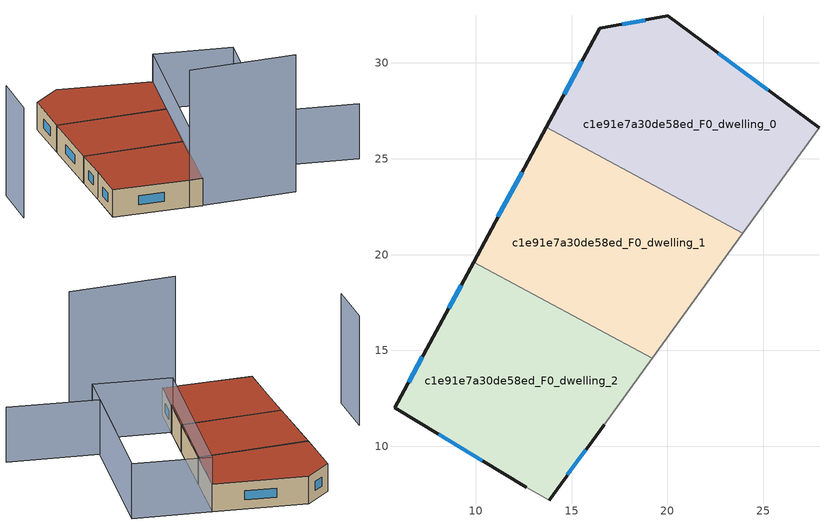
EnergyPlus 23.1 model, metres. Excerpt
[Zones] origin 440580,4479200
c1e91e7a30de58ed_F0_dwelling_0
 floor ground (EU_floor_Construction): 27.91,26.61 23.93,21.13 13.68,26.65 16.46,31.8 20.02,32.45 z0
 wall outside (EU_wall_Construction): 27.91,26.61 20.02,32.45 16.46,31.8 13.68,26.65 z0:3
 wall adiabatic (EU_wall_Construction): 23.93,21.13 27.91,26.61 z0:3
 wall to c1e91e7a30de58ed_F0_dwelling_1 (EU_wall_Construction): 13.68,26.65 23.93,21.13 z0:3
 window (EU_Window_Construction): 15.53,30.08 14.61,28.37 / 18.83,32.24 17.65,32.02 / 25.27,28.56 22.66,30.5 z1:2
 roof outside (EU_roof_Construction): 23.93,21.13 27.91,26.61 20.02,32.45 16.46,31.8 13.68,26.65 z3
c1e91e7a30de58ed_F0_dwelling_1
 floor ground (EU_floor_Construction): 23.93,21.13 19.21,14.6 9.89,19.61 13.68,26.65 z0
 wall outside (EU_wall_Construction): 13.68,26.65 9.89,19.61 z0:3
 wall adiabatic (EU_wall_Construction): 19.21,14.6 23.93,21.13 z0:3
 wall to c1e91e7a30de58ed_F0_dwelling_2 (EU_wall_Construction): 9.89,19.61 19.21,14.6 z0:3
 window (EU_Window_Construction): 12.42,24.3 11.16,21.97 z1:2
 roof outside (EU_roof_Construction): 19.21,14.6 23.93,21.13 13.68,26.65 9.89,19.61 z3
c1e91e7a30de58ed_F0_dwelling_2
 floor ground (EU_floor_Construction): 19.21,14.6 16.69,11.12 13.83,7.19 12.63,7.86 5.76,12.01 7.95,16 9.89,19.61 z0
 wall outside (EU_wall_Construction): 9.89,19.61 7.95,16 5.76,12.01 12.63,7.86 / 13.83,7.19 16.69,11.12 z0:3
 wall adiabatic (EU_wall_Construction): 16.69,11.12 19.21,14.6 / 12.63,7.86 13.83,7.19 z0:3
 window (EU_Window_Construction): 8.06,10.62 10.33,9.25 / 7.22,14.66 6.49,13.34 / 9.24,18.41 8.6,17.21 / 14.79,8.51 15.73,9.81 z1:2
 roof outside (EU_roof_Construction): 16.69,11.12 19.21,14.6 9.89,19.61 7.95,16 5.76,12.01 12.63,7.86 13.83,7.19 z3
shading: 12.63,7.86 22.5,2.53 z0:15; 32.72,3.25 25.03,8.94 / 25.03,8.94 34.5,21.74 / 27.91,26.61 34.51,21.74 / 34.51,21.74 22.82,5.9 / 22.82,5.9 16.22,10.77 / 16.22,10.77 27.91,26.61 z0:6; 2.48,23.4 -0.29,18.54 z0:12
[Building]
EU S2 Campaign: North Axis=0; Terrain=City; Solar Distribution=FullExterior
[Site:Location]
Madrid: Latitude=40.5; Longitude=-3.5; Time Zone=1; Elevation=609
[SizingPeriod:WeatherFileDays]
AnnualSizingPeriod: Begin Month=1; Begin Day of Month=1; End Month=12; End Day of Month=31; Day of Week for Start Day=Monday; Use Weather File Daylight Saving Period=No; Use Weather File Rain and Snow Indicators=No
[MATERIAL]
EU_InternalMass_Material: Roughness=MediumRough; Thickness=0.1; Conductivity=1; Density=1800; Specific Heat=900; Thermal Absorptance=0.9; Solar Absorptance=0.7; Visible Absorptance=0.7
[MATERIAL:NOMASS] Roughness=MediumRough; Thermal Absorptance=0.9; Solar Absorptance=0.7; Visible Absorptance=0.7
Name | Thermal Resistance
EU_wall_NoMass | 0.459673
EU_roof_NoMass | 0.495815
EU_floor_NoMass | 0.788942
[WINDOWMATERIAL:SIMPLEGLAZINGSYSTEM]
EU_Window_SimpleGlazing: UFactor=4.26103; Solar Heat Gain Coefficient=0.85; Visible Transmittance=0.85
[CONSTRUCTION]
EU_wall_Construction: EU_wall_NoMass
EU_roof_Construction: EU_roof_NoMass
EU_floor_Construction: EU_floor_NoMass
EU_Window_Construction: EU_Window_SimpleGlazing
EU_InternalMass_Construction: EU_InternalMass_Material
[ZONE] Type=1; Multiplier=1; Ceiling Height=autocalculate; Floor Area=autocalculate; Part of Total Floor Area=Yes
Name | Volume
c1e91e7a30de58ed_F0_dwelling_0 | 266.324
c1e91e7a30de58ed_F0_dwelling_1 | 266.326
c1e91e7a30de58ed_F0_dwelling_2 | 266.333
[INTERNALMASS] Construction=EU_InternalMass_Construction
Name | Zone or ZoneList | Surface Area
c1e91e7a30de58ed_F0_dwelling_0_EU_InternalMass | c1e91e7a30de58ed_F0_dwelling_0 | 88.775
c1e91e7a30de58ed_F0_dwelling_1_EU_InternalMass | c1e91e7a30de58ed_F0_dwelling_1 | 88.7754
c1e91e7a30de58ed_F0_dwelling_2_EU_InternalMass | c1e91e7a30de58ed_F0_dwelling_2 | 88.7778
[OTHEREQUIPMENT] Fuel Type=Electricity; Design Level Calculation Method=Watts/Area; Power per Zone Floor Area=1; Fraction Latent=0; Fraction Radiant=0; Fraction Lost=0; Carbon Dioxide Generation Rate=0; EndUse Subcategory=EU_Step8_InternalGains
Name | Zone or ZoneList or Space or SpaceList | Schedule
EU_Step8_InternalGain_c1e91e7a30de58ed_F0_dwelling_0_f000 | c1e91e7a30de58ed_F0_dwelling_0 | EU_Step8_GainSchedule_c1e91e7a30de58ed_F0_dwelling_0_f000
EU_Step8_InternalGain_c1e91e7a30de58ed_F0_dwelling_1_f000 | c1e91e7a30de58ed_F0_dwelling_1 | EU_Step8_GainSchedule_c1e91e7a30de58ed_F0_dwelling_1_f000
EU_Step8_InternalGain_c1e91e7a30de58ed_F0_dwelling_2_f000 | c1e91e7a30de58ed_F0_dwelling_2 | EU_Step8_GainSchedule_c1e91e7a30de58ed_F0_dwelling_2_f000
[ZONEVENTILATION:DESIGNFLOWRATE] Schedule=EU_AlwaysOn; Design Flow Rate Calculation Method=AirChanges/Hour; Air Changes per Hour=0.719161; Ventilation Type=Natural; Fan Pressure Rise=0; Fan Total Efficiency=1; Constant Term Coefficient=1; Temperature Term Coefficient=0; Velocity Term Coefficient=0; Velocity Squared Term Coefficient=0; Minimum Indoor Temperature=-100; Maximum Indoor Temperature=100; Delta Temperature=-100; Minimum Outdoor Temperature=-100; Maximum Outdoor Temperature=100; Maximum Wind Speed=40
Name | Zone or ZoneList or Space or SpaceList
EU_ConstantAir_c1e91e7a30de58ed_F0_dwelling_0 | c1e91e7a30de58ed_F0_dwelling_0
EU_ConstantAir_c1e91e7a30de58ed_F0_dwelling_1 | c1e91e7a30de58ed_F0_dwelling_1
EU_ConstantAir_c1e91e7a30de58ed_F0_dwelling_2 | c1e91e7a30de58ed_F0_dwelling_2
[HVACTEMPLATE:THERMOSTAT] Constant Heating Setpoint=20; Constant Cooling Setpoint=50
EU_HeatOnly_c1e91e7a30de58ed_F0_dwelling_0; EU_HeatOnly_c1e91e7a30de58ed_F0_dwelling_1; EU_HeatOnly_c1e91e7a30de58ed_F0_dwelling_2
[HVACTEMPLATE:ZONE:IDEALLOADSAIRSYSTEM] System Availability Schedule=EU_AlwaysOn; Maximum Heating Supply Air Temperature=50; Minimum Cooling Supply Air Temperature=13; Maximum Heating Supply Air Humidity Ratio=0.0156; Minimum Cooling Supply Air Humidity Ratio=0.0077; Heating Limit=NoLimit; Cooling Limit=NoLimit; Heating Availability Schedule=EU_AlwaysOn; Cooling Availability Schedule=EU_CoolingOff; Dehumidification Control Type=ConstantSensibleHeatRatio; Cooling Sensible Heat Ratio=0.7; Dehumidification Setpoint=60; Humidification Control Type=None; Humidification Setpoint=30; Outdoor Air Method=None; Outdoor Air Flow Rate per Person=0.00944; Outdoor Air Flow Rate per Zone Floor Area=0; Outdoor Air Flow Rate per Zone=0; Demand Controlled Ventilation Type=None; Outdoor Air Economizer Type=NoEconomizer; Heat Recovery Type=None; Sensible Heat Recovery Effectiveness=0.7; Latent Heat Recovery Effectiveness=0.65
Name | Template Thermostat
c1e91e7a30de58ed_F0_dwelling_0 | EU_HeatOnly_c1e91e7a30de58ed_F0_dwelling_0
c1e91e7a30de58ed_F0_dwelling_1 | EU_HeatOnly_c1e91e7a30de58ed_F0_dwelling_1
c1e91e7a30de58ed_F0_dwelling_2 | EU_HeatOnly_c1e91e7a30de58ed_F0_dwelling_2
[SIZING:ZONE] Zone Cooling Design Supply Air Temperature Input Method=SupplyAirTemperature; Zone Cooling Design Supply Air Temperature=13; Zone Heating Design Supply Air Temperature Input Method=SupplyAirTemperature; Zone Heating Design Supply Air Temperature=50; Zone Cooling Design Supply Air Humidity Ratio=0.008; Zone Heating Design Supply Air Humidity Ratio=0.008; Cooling Design Air Flow Method=DesignDay; Cooling Design Air Flow Rate=0; Cooling Minimum Air Flow per Zone Floor Area=0.000762; Cooling Minimum Air Flow=0; Cooling Minimum Air Flow Fraction=0.2; Heating Design Air Flow Method=DesignDay; Heating Design Air Flow Rate=0; Heating Maximum Air Flow per Zone Floor Area=0.002032; Heating Maximum Air Flow=0.141576; Heating Maximum Air Flow Fraction=0.3; Account for Dedicated Outdoor Air System=No; Dedicated Outdoor Air System Control Strategy=NeutralSupplyAir; Dedicated Outdoor Air Low Setpoint Temperature for Design=autosize; Dedicated Outdoor Air High Setpoint Temperature for Design=autosize; Zone Load Sizing Method=Sensible Load Only No Latent Load; Zone Latent Cooling Design Supply Air Humidity Ratio Input Method=HumidityRatioDifference; Zone Cooling Design Supply Air Humidity Ratio Difference=0.005; Zone Latent Heating Design Supply Air Humidity Ratio Input Method=HumidityRatioDifference; Zone Humidification Design Supply Air Humidity Ratio Difference=0.005
c1e91e7a30de58ed_F0_dwelling_0; c1e91e7a30de58ed_F0_dwelling_1; c1e91e7a30de58ed_F0_dwelling_2
[SCHEDULE:CONSTANT]
Name | Hourly Value
EU_AlwaysOn | 1
EU_CoolingOff | 0
[SCHEDULE:FILE] Column Number=1; Rows to Skip at Top=0; Number of Hours of Data=8760; Column Separator=Comma; Interpolate to Timestep=No; Minutes per Item=60; Adjust Schedule for Daylight Savings=Yes
Name | File
EU_Step8_GainSchedule_c1e91e7a30de58ed_F0_dwelling_0_f000 | ../../schedules/c1e91e7a30de58ed/c1e91e7a30de58ed_F0_dwelling_0_f000_gain.csv
EU_Step8_GainSchedule_c1e91e7a30de58ed_F0_dwelling_1_f000 | ../../schedules/c1e91e7a30de58ed/c1e91e7a30de58ed_F0_dwelling_1_f000_gain.csv
EU_Step8_GainSchedule_c1e91e7a30de58ed_F0_dwelling_2_f000 | ../../schedules/c1e91e7a30de58ed/c1e91e7a30de58ed_F0_dwelling_2_f000_gain.csv
